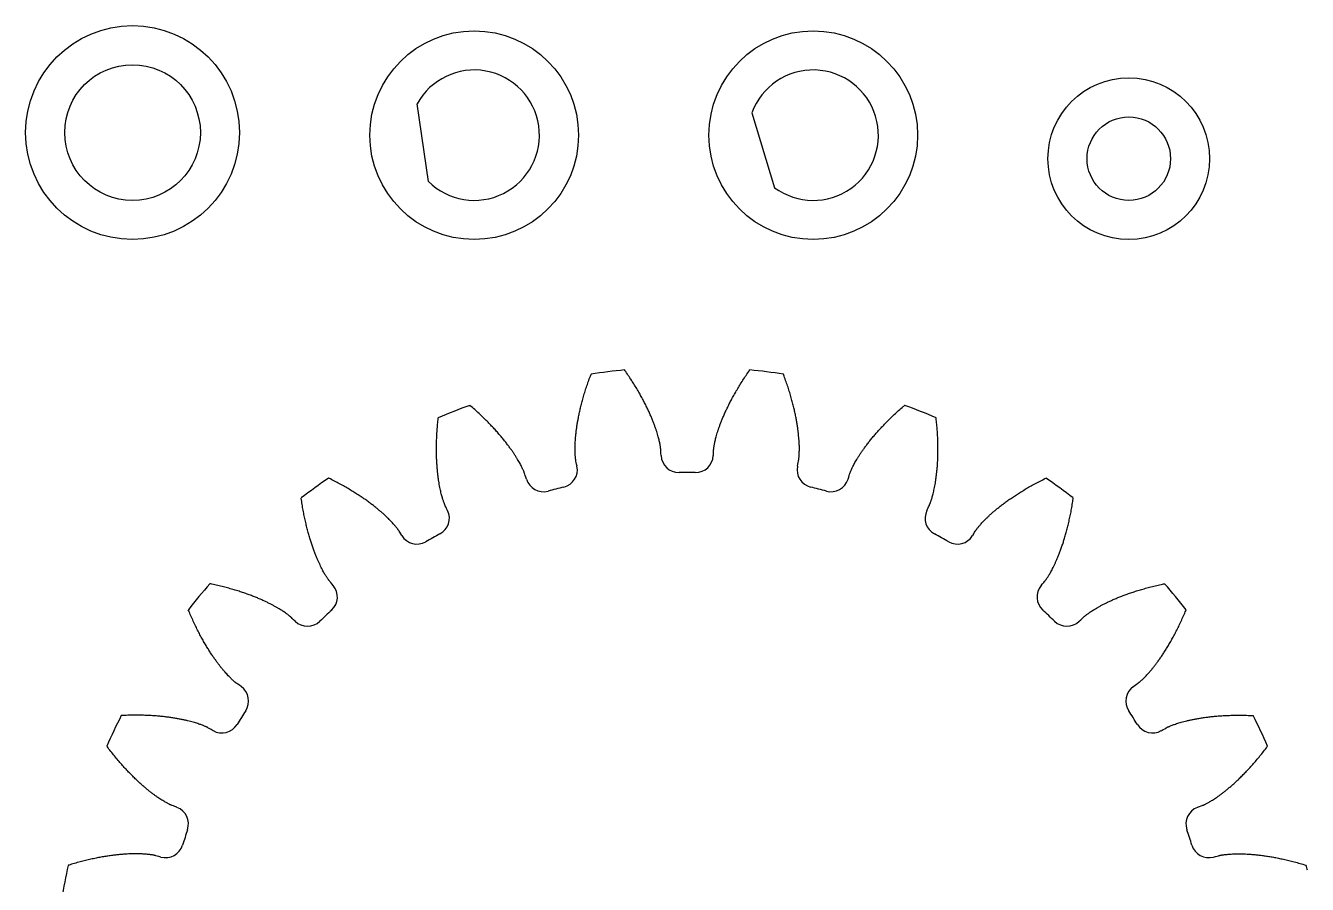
# Model space of a CAD drawing. Extents: x 0.1 to 34, y 0 to 22.
# Drawn here: x 9.786 to 11.721, y 17.037 to 18.333 of the extents above; entities that cross this region are included whole.
import ezdxf

# ---------------------------------------------------------------- set-up
doc = ezdxf.new("R2010")
doc.units = 0
doc.header["$LTSCALE"] = 0.5
doc.header["$MEASUREMENT"] = 0
doc.layers.add('VISIBLE', color=7, linetype='CONTINUOUS')

msp = doc.modelspace()

# ---------------------------------------------------------------- linework, layer by layer
at = {"layer": 'VISIBLE'}
for p, q in [((10.3771, 18.2147), (10.394, 18.0978)), ((10.8828, 18.2012), (10.917, 18.0881))]:
    msp.add_line(p, q, dxfattribs=at)
for centre, radius in [((9.9477, 18.1714), 0.1614), ((10.4635, 18.1675), 0.1575), ((10.9753, 18.1675), 0.1575), ((9.9477, 18.1714), 0.1024), ((11.4517, 18.132), 0.122), ((11.4517, 18.132), 0.063)]:
    msp.add_circle(centre, radius, dxfattribs=at)
for centre, radius, start, end in [((10.4635, 18.1675), 0.0984, 225.0612, 151.3214), ((10.9753, 18.1675), 0.0984, 233.7018, 159.962), ((10.7851, 16.8611), 0.9567, 95.6729, 98.7271), ((10.7851, 16.8611), 0.9567, 81.2729, 84.3271), ((10.7851, 16.8611), 0.9567, 110.0729, 113.1271), ((10.7851, 16.8611), 0.9567, 66.8729, 69.9271), ((10.5924, 17.6624), 0.0268, 283.522, 11.6461), ((10.7724, 17.6851), 0.0268, 182.7539, 270.878), ((10.7977, 17.6851), 0.0268, 269.122, 357.2461), ((10.9777, 17.6624), 0.0268, 168.3539, 256.478), ((10.7851, 16.8611), 0.9567, 124.4729, 127.5271), ((10.5679, 17.6561), 0.0268, 197.1539, 285.278), ((10.7851, 16.8611), 0.7972, 89.122, 90.878), ((11.0022, 17.6561), 0.0268, 254.722, 342.8461), ((10.7851, 16.8611), 0.9567, 52.4729, 55.5271), ((10.7851, 16.8611), 0.7972, 103.522, 105.278), ((10.7851, 16.8611), 0.7972, 74.722, 76.478), ((10.3992, 17.5893), 0.0268, 297.922, 26.0461), ((11.171, 17.5893), 0.0268, 153.9539, 242.078), ((10.377, 17.5771), 0.0268, 211.5539, 299.678), ((10.7851, 16.8611), 0.7972, 117.922, 119.678), ((10.7851, 16.8611), 0.7972, 60.322, 62.078), ((11.1931, 17.5771), 0.0268, 240.322, 328.4461), ((10.7851, 16.8611), 0.9567, 138.8729, 141.9271), ((10.2302, 17.4704), 0.0268, 312.322, 40.4461), ((11.3399, 17.4704), 0.0268, 139.5539, 227.678), ((10.7851, 16.8611), 0.9567, 38.0729, 41.1271), ((10.7851, 16.8611), 0.7972, 132.322, 134.078), ((10.7851, 16.8611), 0.7972, 45.922, 47.678), ((10.2118, 17.4531), 0.0268, 225.9539, 314.078), ((11.3583, 17.4531), 0.0268, 225.922, 314.0461), ((10.0961, 17.3133), 0.0268, 326.722, 54.8461), ((11.474, 17.3133), 0.0268, 125.1539, 213.278), ((10.7851, 16.8611), 0.9567, 153.2729, 156.3271), ((10.7851, 16.8611), 0.7972, 146.722, 148.478), ((10.7851, 16.8611), 0.7972, 31.522, 33.278), ((10.7851, 16.8611), 0.9567, 23.6729, 26.7271), ((10.0826, 17.292), 0.0268, 240.3539, 328.478), ((11.4875, 17.292), 0.0268, 211.522, 299.6461), ((10.0053, 17.1278), 0.0268, 341.122, 69.2461), ((11.5648, 17.1278), 0.0268, 110.7539, 198.878), ((10.7851, 16.8611), 0.7972, 161.122, 162.878), ((10.7851, 16.8611), 0.7972, 17.122, 18.878), ((9.9975, 17.1037), 0.0268, 254.7539, 342.878), ((11.5726, 17.1037), 0.0268, 197.122, 285.2461), ((10.7851, 16.8611), 0.9567, 167.6729, 170.7271), ((10.7851, 16.8611), 0.9567, 11.8741, 12.3271)]:
    msp.add_arc(centre, radius, start, end, dxfattribs=at)
for points in [[(10.6187, 17.6678), (10.6177, 17.6724), (10.6169, 17.6766), (10.6168, 17.677), (10.6167, 17.6779), (10.6165, 17.679), (10.6163, 17.6805), (10.6162, 17.6823), (10.616, 17.6845), (10.6159, 17.687), (10.6158, 17.6898), (10.6157, 17.693), (10.6158, 17.6965), (10.6159, 17.7003), (10.6161, 17.7045), (10.6164, 17.709), (10.6168, 17.7138), (10.6173, 17.7189), (10.618, 17.7243), (10.6189, 17.7301), (10.6199, 17.7362), (10.6211, 17.7426), (10.6225, 17.7492), (10.6241, 17.7562), (10.6259, 17.7635), (10.628, 17.771), (10.6303, 17.7789), (10.6329, 17.787), (10.6357, 17.7953), (10.6381, 17.8019), (10.6395, 17.8058), (10.6399, 17.8067)], [(10.7456, 17.6838), (10.7454, 17.6885), (10.7452, 17.6928), (10.7451, 17.6932), (10.745, 17.6941), (10.7449, 17.6952), (10.7447, 17.6967), (10.7444, 17.6985), (10.744, 17.7007), (10.7435, 17.7031), (10.7429, 17.7059), (10.7422, 17.709), (10.7413, 17.7123), (10.7402, 17.716), (10.739, 17.72), (10.7376, 17.7243), (10.736, 17.7288), (10.7342, 17.7337), (10.7322, 17.7388), (10.7299, 17.7441), (10.7274, 17.7498), (10.7247, 17.7556), (10.7216, 17.7618), (10.7184, 17.7681), (10.7148, 17.7747), (10.7109, 17.7815), (10.7067, 17.7885), (10.7022, 17.7957), (10.6974, 17.8031), (10.6934, 17.8089), (10.6911, 17.8123), (10.6905, 17.8131)], [(10.8245, 17.6838), (10.8247, 17.6885), (10.8249, 17.6928), (10.825, 17.6932), (10.8251, 17.6941), (10.8252, 17.6952), (10.8254, 17.6967), (10.8257, 17.6985), (10.8261, 17.7007), (10.8266, 17.7031), (10.8272, 17.7059), (10.8279, 17.709), (10.8288, 17.7123), (10.8299, 17.716), (10.8311, 17.72), (10.8325, 17.7243), (10.8341, 17.7288), (10.8359, 17.7337), (10.8379, 17.7388), (10.8402, 17.7441), (10.8427, 17.7498), (10.8454, 17.7556), (10.8485, 17.7618), (10.8518, 17.7681), (10.8553, 17.7747), (10.8592, 17.7815), (10.8634, 17.7885), (10.8679, 17.7957), (10.8727, 17.8031), (10.8767, 17.8089), (10.879, 17.8123), (10.8796, 17.8131)], [(10.9515, 17.6678), (10.9524, 17.6724), (10.9532, 17.6766), (10.9533, 17.677), (10.9535, 17.6779), (10.9536, 17.679), (10.9538, 17.6805), (10.9539, 17.6823), (10.9541, 17.6845), (10.9542, 17.687), (10.9543, 17.6898), (10.9544, 17.693), (10.9544, 17.6965), (10.9543, 17.7003), (10.9541, 17.7045), (10.9538, 17.709), (10.9533, 17.7138), (10.9528, 17.7189), (10.9521, 17.7243), (10.9512, 17.7301), (10.9502, 17.7362), (10.949, 17.7426), (10.9476, 17.7492), (10.946, 17.7562), (10.9442, 17.7635), (10.9421, 17.771), (10.9398, 17.7789), (10.9373, 17.787), (10.9344, 17.7953), (10.932, 17.8019), (10.9306, 17.8058), (10.9302, 17.8067)], [(10.5423, 17.6482), (10.5409, 17.6527), (10.5396, 17.6567), (10.5395, 17.6571), (10.5391, 17.658), (10.5387, 17.6591), (10.5382, 17.6605), (10.5374, 17.6621), (10.5365, 17.6641), (10.5354, 17.6663), (10.5342, 17.6689), (10.5327, 17.6717), (10.531, 17.6747), (10.529, 17.678), (10.5269, 17.6816), (10.5244, 17.6854), (10.5218, 17.6894), (10.5188, 17.6936), (10.5156, 17.698), (10.5121, 17.7027), (10.5082, 17.7075), (10.5041, 17.7125), (10.4997, 17.7177), (10.4949, 17.723), (10.4898, 17.7285), (10.4843, 17.7342), (10.4786, 17.7399), (10.4724, 17.7458), (10.4659, 17.7517), (10.4606, 17.7564), (10.4575, 17.759), (10.4567, 17.7597)], [(11.0279, 17.6482), (11.0292, 17.6527), (11.0305, 17.6567), (11.0307, 17.6571), (11.031, 17.658), (11.0314, 17.6591), (11.032, 17.6605), (11.0327, 17.6621), (11.0336, 17.6641), (11.0347, 17.6663), (11.0359, 17.6689), (11.0374, 17.6717), (11.0391, 17.6747), (11.0411, 17.678), (11.0432, 17.6816), (11.0457, 17.6854), (11.0483, 17.6894), (11.0513, 17.6936), (11.0545, 17.698), (11.0581, 17.7027), (11.0619, 17.7075), (11.066, 17.7125), (11.0705, 17.7177), (11.0752, 17.723), (11.0803, 17.7285), (11.0858, 17.7342), (11.0916, 17.7399), (11.0977, 17.7458), (11.1042, 17.7517), (11.1095, 17.7564), (11.1126, 17.759), (11.1134, 17.7597)], [(10.4233, 17.6011), (10.4212, 17.6053), (10.4194, 17.6091), (10.4192, 17.6095), (10.4188, 17.6104), (10.4184, 17.6114), (10.4179, 17.6128), (10.4172, 17.6145), (10.4166, 17.6166), (10.4158, 17.619), (10.415, 17.6217), (10.4142, 17.6247), (10.4133, 17.6281), (10.4125, 17.6319), (10.4116, 17.6359), (10.4108, 17.6404), (10.41, 17.6451), (10.4093, 17.6502), (10.4086, 17.6557), (10.408, 17.6615), (10.4075, 17.6676), (10.407, 17.6741), (10.4067, 17.6809), (10.4066, 17.6881), (10.4065, 17.6956), (10.4066, 17.7034), (10.4069, 17.7115), (10.4074, 17.72), (10.4081, 17.7288), (10.4087, 17.7358), (10.4092, 17.7399), (10.4093, 17.7409)], [(11.1468, 17.6011), (11.1489, 17.6053), (11.1508, 17.6091), (11.1509, 17.6095), (11.1513, 17.6104), (11.1517, 17.6114), (11.1523, 17.6128), (11.1529, 17.6145), (11.1536, 17.6166), (11.1543, 17.619), (11.1551, 17.6217), (11.1559, 17.6247), (11.1568, 17.6281), (11.1576, 17.6319), (11.1585, 17.6359), (11.1593, 17.6404), (11.1601, 17.6451), (11.1608, 17.6502), (11.1615, 17.6557), (11.1621, 17.6615), (11.1627, 17.6676), (11.1631, 17.6741), (11.1634, 17.6809), (11.1636, 17.6881), (11.1636, 17.6956), (11.1635, 17.7034), (11.1632, 17.7115), (11.1627, 17.72), (11.1621, 17.7288), (11.1614, 17.7358), (11.1609, 17.7399), (11.1608, 17.7409)], [(10.3542, 17.5631), (10.3517, 17.5671), (10.3495, 17.5707), (10.3492, 17.571), (10.3487, 17.5718), (10.348, 17.5727), (10.3471, 17.5739), (10.346, 17.5754), (10.3446, 17.5771), (10.343, 17.579), (10.3412, 17.5811), (10.339, 17.5834), (10.3366, 17.586), (10.3339, 17.5887), (10.3309, 17.5916), (10.3277, 17.5947), (10.3241, 17.5979), (10.3201, 17.6012), (10.3159, 17.6047), (10.3113, 17.6084), (10.3064, 17.6121), (10.3012, 17.6159), (10.2956, 17.6198), (10.2897, 17.6238), (10.2833, 17.6278), (10.2767, 17.6319), (10.2696, 17.6361), (10.2622, 17.6402), (10.2544, 17.6444), (10.2482, 17.6476), (10.2445, 17.6494), (10.2436, 17.6498)], [(11.216, 17.5631), (11.2184, 17.5671), (11.2206, 17.5707), (11.2209, 17.571), (11.2214, 17.5718), (11.2221, 17.5727), (11.223, 17.5739), (11.2241, 17.5754), (11.2255, 17.5771), (11.2271, 17.579), (11.2289, 17.5811), (11.2311, 17.5834), (11.2335, 17.586), (11.2362, 17.5887), (11.2392, 17.5916), (11.2425, 17.5947), (11.2461, 17.5979), (11.25, 17.6012), (11.2542, 17.6047), (11.2588, 17.6084), (11.2637, 17.6121), (11.2689, 17.6159), (11.2745, 17.6198), (11.2805, 17.6238), (11.2868, 17.6278), (11.2934, 17.6319), (11.3005, 17.6361), (11.3079, 17.6402), (11.3157, 17.6444), (11.3219, 17.6476), (11.3256, 17.6494), (11.3266, 17.6498)], [(10.2506, 17.4879), (10.2476, 17.4914), (10.2448, 17.4947), (10.2446, 17.495), (10.244, 17.4957), (10.2433, 17.4967), (10.2425, 17.4979), (10.2414, 17.4994), (10.2403, 17.5012), (10.2389, 17.5033), (10.2375, 17.5058), (10.2359, 17.5085), (10.2343, 17.5116), (10.2325, 17.515), (10.2307, 17.5187), (10.2288, 17.5228), (10.2268, 17.5272), (10.2248, 17.532), (10.2228, 17.5371), (10.2208, 17.5426), (10.2188, 17.5484), (10.2167, 17.5545), (10.2147, 17.5611), (10.2128, 17.568), (10.2109, 17.5752), (10.2091, 17.5828), (10.2073, 17.5908), (10.2057, 17.5991), (10.2041, 17.6078), (10.203, 17.6148), (10.2024, 17.6188), (10.2023, 17.6198)], [(11.3195, 17.4879), (11.3225, 17.4914), (11.3253, 17.4947), (11.3255, 17.495), (11.3261, 17.4957), (11.3268, 17.4967), (11.3277, 17.4979), (11.3287, 17.4994), (11.3299, 17.5012), (11.3312, 17.5033), (11.3326, 17.5058), (11.3342, 17.5085), (11.3359, 17.5116), (11.3376, 17.515), (11.3394, 17.5187), (11.3413, 17.5228), (11.3433, 17.5272), (11.3453, 17.532), (11.3473, 17.5371), (11.3493, 17.5426), (11.3514, 17.5484), (11.3534, 17.5545), (11.3554, 17.5611), (11.3573, 17.568), (11.3592, 17.5752), (11.361, 17.5828), (11.3628, 17.5908), (11.3645, 17.5991), (11.366, 17.6078), (11.3671, 17.6148), (11.3677, 17.6188), (11.3678, 17.6198)], [(10.1931, 17.4338), (10.1898, 17.4371), (10.1867, 17.4401), (10.1864, 17.4403), (10.1857, 17.441), (10.1848, 17.4417), (10.1836, 17.4426), (10.1822, 17.4438), (10.1804, 17.445), (10.1784, 17.4465), (10.1761, 17.4481), (10.1734, 17.4498), (10.1705, 17.4517), (10.1672, 17.4536), (10.1636, 17.4557), (10.1596, 17.4579), (10.1553, 17.4601), (10.1507, 17.4624), (10.1457, 17.4647), (10.1404, 17.4671), (10.1347, 17.4695), (10.1287, 17.4719), (10.1223, 17.4743), (10.1155, 17.4766), (10.1084, 17.479), (10.101, 17.4813), (10.0931, 17.4835), (10.0849, 17.4857), (10.0763, 17.4878), (10.0695, 17.4893), (10.0654, 17.4902), (10.0644, 17.4904)], [(11.377, 17.4338), (11.3804, 17.4371), (11.3834, 17.4401), (11.3837, 17.4403), (11.3845, 17.441), (11.3853, 17.4417), (11.3865, 17.4426), (11.3879, 17.4438), (11.3897, 17.445), (11.3917, 17.4465), (11.394, 17.4481), (11.3967, 17.4498), (11.3997, 17.4517), (11.4029, 17.4536), (11.4066, 17.4557), (11.4105, 17.4579), (11.4148, 17.4601), (11.4194, 17.4624), (11.4244, 17.4647), (11.4297, 17.4671), (11.4354, 17.4695), (11.4414, 17.4719), (11.4478, 17.4743), (11.4546, 17.4766), (11.4617, 17.479), (11.4692, 17.4813), (11.477, 17.4835), (11.4852, 17.4857), (11.4938, 17.4878), (11.5007, 17.4893), (11.5047, 17.4902), (11.5057, 17.4904)], [(10.1116, 17.3353), (10.1077, 17.338), (10.1043, 17.3404), (10.1039, 17.3407), (10.1032, 17.3413), (10.1023, 17.342), (10.1011, 17.3429), (10.0998, 17.3442), (10.0982, 17.3456), (10.0964, 17.3473), (10.0944, 17.3493), (10.0922, 17.3516), (10.0898, 17.3542), (10.0873, 17.357), (10.0846, 17.3602), (10.0817, 17.3637), (10.0787, 17.3675), (10.0756, 17.3716), (10.0724, 17.376), (10.069, 17.3808), (10.0656, 17.3859), (10.0621, 17.3914), (10.0586, 17.3973), (10.055, 17.4034), (10.0513, 17.41), (10.0477, 17.4169), (10.044, 17.4242), (10.0403, 17.4318), (10.0367, 17.4399), (10.0339, 17.4463), (10.0323, 17.4501), (10.0319, 17.4511)], [(11.4586, 17.3353), (11.4624, 17.338), (11.4659, 17.3404), (11.4662, 17.3407), (11.4669, 17.3413), (11.4678, 17.342), (11.469, 17.3429), (11.4703, 17.3442), (11.4719, 17.3456), (11.4737, 17.3473), (11.4757, 17.3493), (11.4779, 17.3516), (11.4803, 17.3542), (11.4829, 17.357), (11.4856, 17.3602), (11.4884, 17.3637), (11.4914, 17.3675), (11.4945, 17.3716), (11.4977, 17.376), (11.5011, 17.3808), (11.5045, 17.3859), (11.508, 17.3914), (11.5115, 17.3973), (11.5151, 17.4034), (11.5188, 17.41), (11.5224, 17.4169), (11.5261, 17.4242), (11.5298, 17.4318), (11.5334, 17.4399), (11.5362, 17.4463), (11.5378, 17.4501), (11.5382, 17.4511)], [(10.0693, 17.2686), (10.0652, 17.271), (10.0615, 17.2731), (10.0611, 17.2733), (10.0603, 17.2737), (10.0593, 17.2742), (10.0579, 17.2748), (10.0562, 17.2755), (10.0542, 17.2763), (10.0519, 17.2772), (10.0492, 17.2782), (10.0462, 17.2792), (10.0429, 17.2803), (10.0392, 17.2814), (10.0352, 17.2825), (10.0309, 17.2836), (10.0262, 17.2847), (10.0211, 17.2857), (10.0157, 17.2867), (10.01, 17.2877), (10.0039, 17.2886), (9.9974, 17.2894), (9.9906, 17.2902), (9.9835, 17.2908), (9.976, 17.2913), (9.9682, 17.2917), (9.9601, 17.2919), (9.9516, 17.292), (9.9427, 17.2919), (9.9357, 17.2916), (9.9316, 17.2914), (9.9306, 17.2914)], [(11.5008, 17.2686), (11.5049, 17.271), (11.5086, 17.2731), (11.509, 17.2733), (11.5098, 17.2737), (11.5108, 17.2742), (11.5122, 17.2748), (11.5139, 17.2755), (11.5159, 17.2763), (11.5182, 17.2772), (11.5209, 17.2782), (11.5239, 17.2792), (11.5272, 17.2803), (11.5309, 17.2814), (11.5349, 17.2825), (11.5393, 17.2836), (11.544, 17.2847), (11.549, 17.2857), (11.5544, 17.2867), (11.5602, 17.2877), (11.5662, 17.2886), (11.5727, 17.2894), (11.5795, 17.2902), (11.5866, 17.2908), (11.5941, 17.2913), (11.6019, 17.2917), (11.6101, 17.2919), (11.6185, 17.292), (11.6274, 17.2919), (11.6344, 17.2916), (11.6385, 17.2914), (11.6395, 17.2914)], [(10.0148, 17.1529), (10.0104, 17.1545), (10.0064, 17.156), (10.0061, 17.1562), (10.0052, 17.1566), (10.0042, 17.1571), (10.0028, 17.1577), (10.0012, 17.1586), (9.9993, 17.1596), (9.9971, 17.1608), (9.9947, 17.1622), (9.992, 17.1639), (9.989, 17.1658), (9.9858, 17.1679), (9.9824, 17.1703), (9.9788, 17.173), (9.975, 17.1759), (9.9709, 17.1791), (9.9667, 17.1826), (9.9623, 17.1864), (9.9577, 17.1905), (9.953, 17.195), (9.9481, 17.1997), (9.9431, 17.2048), (9.9379, 17.2103), (9.9326, 17.2161), (9.9273, 17.2222), (9.9218, 17.2287), (9.9163, 17.2356), (9.9119, 17.2411), (9.9095, 17.2444), (9.9089, 17.2453)], [(11.5553, 17.1529), (11.5597, 17.1545), (11.5637, 17.156), (11.5641, 17.1562), (11.5649, 17.1566), (11.5659, 17.1571), (11.5673, 17.1577), (11.5689, 17.1586), (11.5708, 17.1596), (11.573, 17.1608), (11.5755, 17.1622), (11.5781, 17.1639), (11.5811, 17.1658), (11.5843, 17.1679), (11.5877, 17.1703), (11.5913, 17.173), (11.5951, 17.1759), (11.5992, 17.1791), (11.6034, 17.1826), (11.6078, 17.1864), (11.6124, 17.1905), (11.6171, 17.195), (11.622, 17.1997), (11.6271, 17.2048), (11.6322, 17.2103), (11.6375, 17.2161), (11.6429, 17.2222), (11.6483, 17.2287), (11.6539, 17.2356), (11.6582, 17.2411), (11.6606, 17.2444), (11.6612, 17.2453)], [(9.9904, 17.0778), (9.9859, 17.0791), (9.9818, 17.0802), (9.9814, 17.0803), (9.9805, 17.0805), (9.9794, 17.0807), (9.9779, 17.081), (9.9761, 17.0812), (9.9739, 17.0815), (9.9714, 17.0818), (9.9686, 17.0821), (9.9655, 17.0823), (9.962, 17.0825), (9.9582, 17.0827), (9.954, 17.0827), (9.9495, 17.0827), (9.9447, 17.0826), (9.9395, 17.0824), (9.934, 17.082), (9.9282, 17.0816), (9.9221, 17.0809), (9.9157, 17.0801), (9.9089, 17.0791), (9.9018, 17.078), (9.8945, 17.0766), (9.8868, 17.075), (9.8788, 17.0732), (9.8706, 17.0712), (9.8621, 17.0689), (9.8553, 17.0669), (9.8514, 17.0657), (9.8504, 17.0654)], [(11.5797, 17.0778), (11.5842, 17.0791), (11.5883, 17.0802), (11.5887, 17.0803), (11.5897, 17.0805), (11.5908, 17.0807), (11.5922, 17.081), (11.594, 17.0812), (11.5962, 17.0815), (11.5987, 17.0818), (11.6015, 17.0821), (11.6046, 17.0823), (11.6081, 17.0825), (11.612, 17.0827), (11.6161, 17.0827), (11.6206, 17.0827), (11.6254, 17.0826), (11.6306, 17.0824), (11.6361, 17.082), (11.6419, 17.0816), (11.648, 17.0809), (11.6545, 17.0801), (11.6612, 17.0791), (11.6683, 17.078), (11.6756, 17.0766), (11.6833, 17.075), (11.6913, 17.0732), (11.6995, 17.0712), (11.708, 17.0689), (11.7148, 17.0669), (11.7187, 17.0657), (11.7197, 17.0654)]]:
    msp.add_open_spline(points, degree=3, knots=[0.0536912, 0.0536912, 0.0536912, 0.0536912, 0.0905436, 0.1013093, 0.1152077, 0.1316526, 0.1502993, 0.1709141, 0.1933246, 0.2173975, 0.2430249, 0.270118, 0.2986014, 0.3284102, 0.3594881, 0.3917852, 0.4252571, 0.459864, 0.4955697, 0.5323416, 0.5701494, 0.6089657, 0.6487648, 0.6895231, 0.7312184, 0.7738303, 0.8173393, 0.8617274, 0.9069775, 0.9530734, 0.9682173, 0.9682173, 0.9682173, 0.9682173], dxfattribs=at)

doc.saveas('drawing.dxf')
